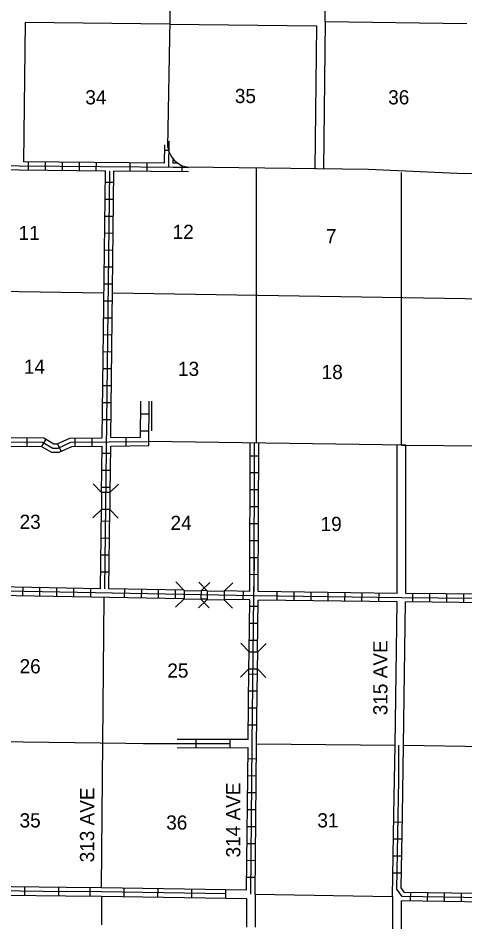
# Model space of a CAD drawing. Extents: x 1140073 to 1590613, y 15750063 to 16131461.
# Drawn here: x 1396016 to 1411728, y 15776135 to 15808198 of the extents above; entities that cross this region are included whole.
import ezdxf

# ---------------------------------------------------------------- set-up
doc = ezdxf.new("R2010")
doc.units = 0
for name, color, linetype in [('L10', 7, 'Continuous'), ('L11', 7, 'Continuous'), ('L13', 7, 'Continuous'), ('L14', 7, 'Continuous'), ('L18', 7, 'Continuous'), ('L30', 7, 'Continuous'), ('L4', 7, 'Continuous'), ('L53', 7, 'Continuous'), ('L8', 7, 'Continuous'), ('L9', 7, 'Continuous')]:
    doc.layers.add(name, color=color, linetype=linetype)

msp = doc.modelspace()

# ---------------------------------------------------------------- linework, layer by layer
at = {"layer": 'L10'}
for p, q in [((1396255, 15808050), (1396200, 15803142)), ((1409349, 15787946), (1409352, 15793161)), ((1409649, 15787943), (1409652, 15793161)), ((1409274, 15782605), (1409347, 15787646)), ((1409574, 15782601), (1409647, 15787643)), ((1409234, 15780146), (1409274, 15782605)), ((1409534, 15780144), (1409574, 15782601))]:
    msp.add_line(p, q, dxfattribs=at)
for points in [[(1406814, 15808080), (1406818, 15808984)], [(1401355, 15807992), (1406513, 15807934), (1406456, 15802884)], [(1406814, 15808080), (1406756, 15802881)]]:
    msp.add_lwpolyline(points, dxfattribs=at)
at = {"layer": 'L11'}
msp.add_line((1401355, 15807992), (1396255, 15808050), dxfattribs=at)
at = {"layer": 'L13'}
for p, q in [((1406813, 15808080), (1411805, 15808015)), ((1404397, 15793240), (1404397, 15802908)), ((1409502, 15793161), (1409502, 15802771)), ((1394015, 15798609), (1399033, 15798529)), ((1399333, 15798524), (1414860, 15798276)), ((1409502, 15793161), (1420124, 15793069)), ((1398945, 15777586), (1399044, 15787806)), ((1393870, 15782750), (1401607, 15782650)), ((1404403, 15782650), (1409274, 15782605)), ((1409574, 15782601), (1414640, 15782519)), ((1404352, 15777349), (1409187, 15777274))]:
    msp.add_line(p, q, dxfattribs=at)
msp.add_lwpolyline([(1409652, 15793161), (1400617, 15793296)], dxfattribs=at)
at = {"layer": 'L18'}
for p, q in [((1398946, 15791498), (1398649, 15791798)), ((1399244, 15791496), (1399544, 15791793)), ((1398946, 15791498), (1398943, 15790901)), ((1399244, 15791496), (1398946, 15791498)), ((1399244, 15791496), (1399241, 15790899)), ((1398943, 15790901), (1398643, 15790604)), ((1399241, 15790899), (1398943, 15790901)), ((1399241, 15790899), (1399538, 15790599)), ((1401854, 15788051), (1401561, 15788355)), ((1402666, 15788033), (1402373, 15788336)), ((1402451, 15788040), (1402754, 15788332)), ((1403263, 15788022), (1403566, 15788314)), ((1401854, 15788051), (1401849, 15787752)), ((1401854, 15788051), (1402451, 15788040)), ((1402451, 15788040), (1402445, 15787741)), ((1402666, 15788033), (1402661, 15787734)), ((1402666, 15788033), (1403263, 15788022)), ((1403263, 15788022), (1403257, 15787723)), ((1401849, 15787752), (1401545, 15787460)), ((1401849, 15787752), (1402445, 15787741)), ((1402661, 15787734), (1402357, 15787442)), ((1402445, 15787741), (1402738, 15787438)), ((1402661, 15787734), (1403257, 15787723)), ((1403257, 15787723), (1403550, 15787419)), ((1404144, 15785885), (1403850, 15786188)), ((1404442, 15785881), (1404745, 15786175)), ((1404135, 15785289), (1404144, 15785885)), ((1404144, 15785885), (1404442, 15785881)), ((1404433, 15785284), (1404442, 15785881)), ((1404135, 15785289), (1403832, 15784995)), ((1404135, 15785289), (1404433, 15785284)), ((1404433, 15785284), (1404727, 15784981))]:
    msp.add_line(p, q, dxfattribs=at)
at = {"layer": 'L4'}
for points in [[(1401280, 15803654), (1401357, 15808142), (1401391, 15813459), (1401489, 15818542)], [(1401280, 15803654), (1401289, 15803594), (1401308, 15803528), (1401358, 15803412), (1401421, 15803301), (1401506, 15803194), (1401626, 15803095), (1401762, 15803016), (1401958, 15802956)], [(1415177, 15802754), (1411720, 15802715), (1408338, 15802865), (1401958, 15802956)]]:
    msp.add_lwpolyline(points, dxfattribs=at)
at = {"layer": 'L53'}
for p, q in [((1398945, 15777286), (1398945, 15776277)), ((1404052, 15777204), (1404052, 15776186)), ((1404352, 15777349), (1404352, 15776186)), ((1409187, 15777274), (1409187, 15776135)), ((1409487, 15777119), (1409487, 15776135))]:
    msp.add_line(p, q, dxfattribs=at)
at = {"layer": 'L8'}
for p, q in [((1401167, 15803093), (1401172, 15803738)), ((1401303, 15803539), (1401172, 15803540)), ((1401167, 15803093), (1396200, 15803142)), ((1396377, 15802841), (1396380, 15803139)), ((1396974, 15802835), (1396977, 15803133)), ((1397571, 15802829), (1397574, 15803127)), ((1398167, 15802823), (1398170, 15803122)), ((1398764, 15802817), (1398767, 15803116)), ((1399957, 15802806), (1399960, 15803104)), ((1400553, 15802800), (1400556, 15803098)), ((1401467, 15803090), (1401468, 15803226)), ((1401634, 15803088), (1401467, 15803090)), ((1398972, 15793428), (1399084, 15802813)), ((1399059, 15788106), (1399234, 15802815)), ((1399272, 15793432), (1399384, 15802810)), ((1402009, 15802785), (1399384, 15802810)), ((1402009, 15802935), (1401466, 15802940)), ((1401781, 15802785), (1401783, 15803009)), ((1399080, 15802425), (1399378, 15802422)), ((1399073, 15801829), (1399371, 15801825)), ((1399066, 15801232), (1399364, 15801228)), ((1399059, 15800635), (1399357, 15800632)), ((1399052, 15800039), (1399350, 15800035)), ((1399045, 15799442), (1399343, 15799439)), ((1399037, 15798846), (1399336, 15798842)), ((1399030, 15798249), (1399329, 15798246)), ((1399023, 15797653), (1399322, 15797649)), ((1399016, 15797056), (1399314, 15797053)), ((1399009, 15796459), (1399307, 15796456)), ((1399002, 15795863), (1399300, 15795859)), ((1398995, 15795266), (1399293, 15795263)), ((1400318, 15793444), (1400328, 15794717)), ((1400616, 15793147), (1400628, 15794715)), ((1398988, 15794670), (1399286, 15794666)), ((1400714, 15793668), (1400722, 15794713)), ((1400326, 15794269), (1400624, 15794266)), ((1398981, 15794073), (1399279, 15794070)), ((1399272, 15793432), (1400318, 15793444)), ((1399813, 15793139), (1399809, 15793437)), ((1400321, 15793672), (1400619, 15793670)), ((1396330, 15793123), (1396331, 15793421)), ((1396846, 15793112), (1396994, 15793370)), ((1397527, 15792947), (1397403, 15793219)), ((1398023, 15793118), (1398020, 15793417)), ((1398620, 15793125), (1398616, 15793424)), ((1398949, 15791498), (1398969, 15793128)), ((1399249, 15791493), (1399269, 15793132)), ((1399269, 15793132), (1400616, 15793147)), ((1404163, 15788012), (1404179, 15793243)), ((1404313, 15788008), (1404329, 15793239)), ((1404463, 15788008), (1404479, 15793238)), ((1398967, 15792880), (1399265, 15792877)), ((1404476, 15792780), (1404178, 15792781)), ((1398959, 15792284), (1399258, 15792280)), ((1404475, 15792184), (1404176, 15792185)), ((1398952, 15791687), (1399251, 15791683)), ((1404473, 15791587), (1404175, 15791588)), ((1398909, 15788109), (1398942, 15790902)), ((1399209, 15788103), (1399242, 15790902)), ((1404471, 15790991), (1404173, 15790992)), ((1398938, 15790494), (1399236, 15790490)), ((1404469, 15790394), (1404171, 15790395)), ((1398931, 15789897), (1399229, 15789894)), ((1404468, 15789797), (1404169, 15789798)), ((1398924, 15789301), (1399222, 15789297)), ((1404466, 15789201), (1404168, 15789202)), ((1404317, 15788310), (1404329, 15789208)), ((1398917, 15788704), (1399215, 15788701)), ((1404464, 15788604), (1404166, 15788605)), ((1398909, 15788109), (1393915, 15788200)), ((1396179, 15787859), (1396185, 15788158)), ((1396776, 15787848), (1396781, 15788147)), ((1397372, 15787838), (1397378, 15788136)), ((1397969, 15787827), (1397974, 15788125)), ((1398565, 15787816), (1398571, 15788114)), ((1401851, 15788055), (1399209, 15788103)), ((1399758, 15787794), (1399763, 15788092)), ((1400354, 15787783), (1400360, 15788081)), ((1400951, 15787772), (1400956, 15788070)), ((1401547, 15787761), (1401553, 15788059)), ((1404163, 15788012), (1403263, 15788029)), ((1403933, 15787717), (1403939, 15788015)), ((1409349, 15787946), (1404463, 15788008)), ((1405127, 15787700), (1405131, 15787998)), ((1405724, 15787693), (1405728, 15787991)), ((1406320, 15787685), (1406324, 15787983)), ((1401842, 15787755), (1393913, 15787900)), ((1402654, 15787740), (1402436, 15787744)), ((1404160, 15787712), (1403253, 15787729)), ((1404139, 15785875), (1404160, 15787712)), ((1404439, 15785885), (1404460, 15787708)), ((1409347, 15787646), (1404460, 15787708)), ((1406917, 15787678), (1406921, 15787976)), ((1407513, 15787670), (1407517, 15787968)), ((1408110, 15787663), (1408114, 15787961)), ((1408707, 15787655), (1408710, 15787953)), ((1414675, 15787894), (1409649, 15787943)), ((1409900, 15787641), (1409903, 15787940)), ((1410497, 15787636), (1410499, 15787934)), ((1411093, 15787630), (1411096, 15787928)), ((1411690, 15787624), (1411693, 15787922)), ((1404158, 15787495), (1404456, 15787492)), ((1414672, 15787594), (1409647, 15787643)), ((1404151, 15786898), (1404450, 15786895)), ((1404145, 15786302), (1404443, 15786298)), ((1404104, 15782801), (1404132, 15785275)), ((1404131, 15785109), (1404430, 15785105)), ((1404125, 15784512), (1404423, 15784509)), ((1404118, 15783916), (1404416, 15783912)), ((1404111, 15783319), (1404409, 15783316)), ((1404053, 15777504), (1404101, 15782501)), ((1404099, 15782126), (1404397, 15782123)), ((1404093, 15781529), (1404391, 15781526)), ((1404087, 15780932), (1404385, 15780930)), ((1404081, 15780336), (1404380, 15780333)), ((1409187, 15777274), (1409234, 15780146)), ((1404075, 15779739), (1404374, 15779736)), ((1409230, 15779898), (1409529, 15779893)), ((1404070, 15779143), (1404368, 15779140)), ((1409221, 15779302), (1409519, 15779297)), ((1409211, 15778705), (1409509, 15778700)), ((1404064, 15778546), (1404362, 15778543)), ((1409201, 15778109), (1409500, 15778104)), ((1404058, 15777950), (1404356, 15777947)), ((1409822, 15777115), (1409826, 15777413)), ((1410418, 15777106), (1410423, 15777404)), ((1414447, 15777046), (1409487, 15777119)), ((1411015, 15777097), (1411019, 15777396)), ((1411611, 15777089), (1411616, 15777387))]:
    msp.add_line(p, q, dxfattribs=at)
for points in [[(1401316, 15802942), (1401323, 15803863)], [(1401748, 15802937), (1396048, 15802993), (1390740, 15803053), (1380765, 15803125), (1380225, 15803180)], [(1399084, 15802813), (1396047, 15802843), (1390739, 15802903), (1389037, 15802915)], [(1393957, 15793435), (1396912, 15793418), (1397269, 15793214), (1397388, 15793213), (1397830, 15793415), (1398972, 15793428)], [(1390961, 15793327), (1391072, 15793325), (1393805, 15793286), (1396872, 15793269), (1397228, 15793064), (1397420, 15793062), (1397863, 15793266), (1400564, 15793297)], [(1393954, 15793135), (1396831, 15793119), (1397187, 15792915), (1397451, 15792912), (1397897, 15793116), (1398969, 15793128)], [(1404202, 15777352), (1404253, 15782651), (1404311, 15787859), (1404329, 15789208)], [(1414674, 15787744), (1409499, 15787794), (1404311, 15787859), (1393738, 15788053), (1386639, 15788125), (1383238, 15788113), (1379781, 15788194)], [(1402663, 15788040), (1402447, 15788044)], [(1404352, 15777349), (1404403, 15782650), (1404432, 15785272)], [(1414596, 15777194), (1409530, 15777268), (1409341, 15777529), (1409404, 15781379)], [(1414598, 15777344), (1409607, 15777417), (1409492, 15777576), (1409534, 15780144)]]:
    msp.add_lwpolyline(points, dxfattribs=at)
at = {"layer": 'L9'}
for p, q in [((1403471, 15782650), (1400419, 15782646)), ((1404104, 15782801), (1401606, 15782798)), ((1402278, 15782499), (1402278, 15782798)), ((1403471, 15782501), (1403471, 15782799)), ((1409404, 15781381), (1409404, 15782600)), ((1404101, 15782501), (1401608, 15782498)), ((1393863, 15777493), (1397698, 15777450)), ((1396247, 15777317), (1396251, 15777615)), ((1397440, 15777303), (1397444, 15777602)), ((1398546, 15777291), (1398549, 15777589)), ((1399738, 15777274), (1399743, 15777572)), ((1400931, 15777255), (1400936, 15777553)), ((1402124, 15777236), (1402129, 15777534)), ((1403317, 15777216), (1403322, 15777515))]:
    msp.add_line(p, q, dxfattribs=at)
for points in [[(1393864, 15777643), (1397700, 15777600)], [(1403320, 15777366), (1398944, 15777436), (1397698, 15777450)], [(1397700, 15777600), (1398946, 15777586), (1404053, 15777504)], [(1393564, 15777346), (1397685, 15777300)], [(1397685, 15777300), (1398942, 15777286), (1404052, 15777204)]]:
    msp.add_lwpolyline(points, dxfattribs=at)

# ---------------------------------------------------------------- texts
at = {"layer": 'L14'}
for s, p in [('34', (1398377, 15805164)), ('35', (1403637, 15805209)), ('36', (1409033, 15805164)), ('11', (1396026, 15800387)), ('12', (1401449, 15800425)), ('7', (1406842, 15800275)), ('14', (1396214, 15795678)), ('13', (1401637, 15795602)), ('18', (1406691, 15795490)), ('23', (1396063, 15790215)), ('24', (1401374, 15790177)), ('19', (1406654, 15790140)), ('26', (1396063, 15785129)), ('25', (1401261, 15784978)), ('35', (1396063, 15779703)), ('36', (1401223, 15779628)), ('31', (1406541, 15779704))]:
    msp.add_text(s, height=500, rotation=0, dxfattribs=at).set_placement(p)
at = {"layer": 'L30'}
for s, p in [('315 AVE', (1409007, 15783653)), ('314 AVE', (1403831, 15778646)), ('313 AVE', (1398689, 15778473))]:
    msp.add_text(s, height=500, rotation=90, dxfattribs=at).set_placement(p)

doc.saveas('drawing.dxf')
